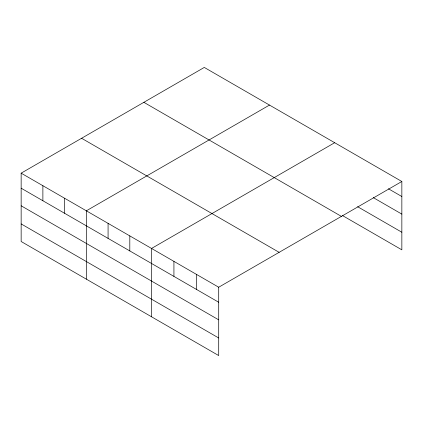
<?xml version="1.0" encoding="UTF-8"?>
<svg xmlns="http://www.w3.org/2000/svg" width="423" height="423" viewBox="0 0 423 423"><rect width="100%" height="100%" fill="white"/><g stroke="black" fill="none" stroke-linecap="round" stroke-linejoin="round"><path stroke-width="0.63" d="M218.707 319.846L218.707 287.228L21.15 173.166L21.15 241.507L218.707 355.569L218.707 319.846L21.15 205.79M342.519 215.577L401.85 249.834L401.85 181.493L204.293 67.431L21.15 173.166M269.488 105.073L86.345 210.807L86.345 279.148M334.678 142.71L151.54 248.449L151.54 316.79M218.707 287.228L401.85 181.493M388.414 188.764L401.85 196.521M373.303 197.631L401.85 214.112M357.631 206.71L401.85 232.238M143.857 102.324L341.414 216.386M81.586 138.273L279.143 252.335M21.15 188.198L218.707 302.255M21.15 223.915L218.707 337.977M196.32 274.3L196.32 289.327M173.927 261.372L173.927 276.404M129.808 235.902L129.808 250.929M108.077 223.355L108.077 238.382M64.613 198.26L64.613 213.287M42.882 185.713L42.882 200.745"/></g></svg>
